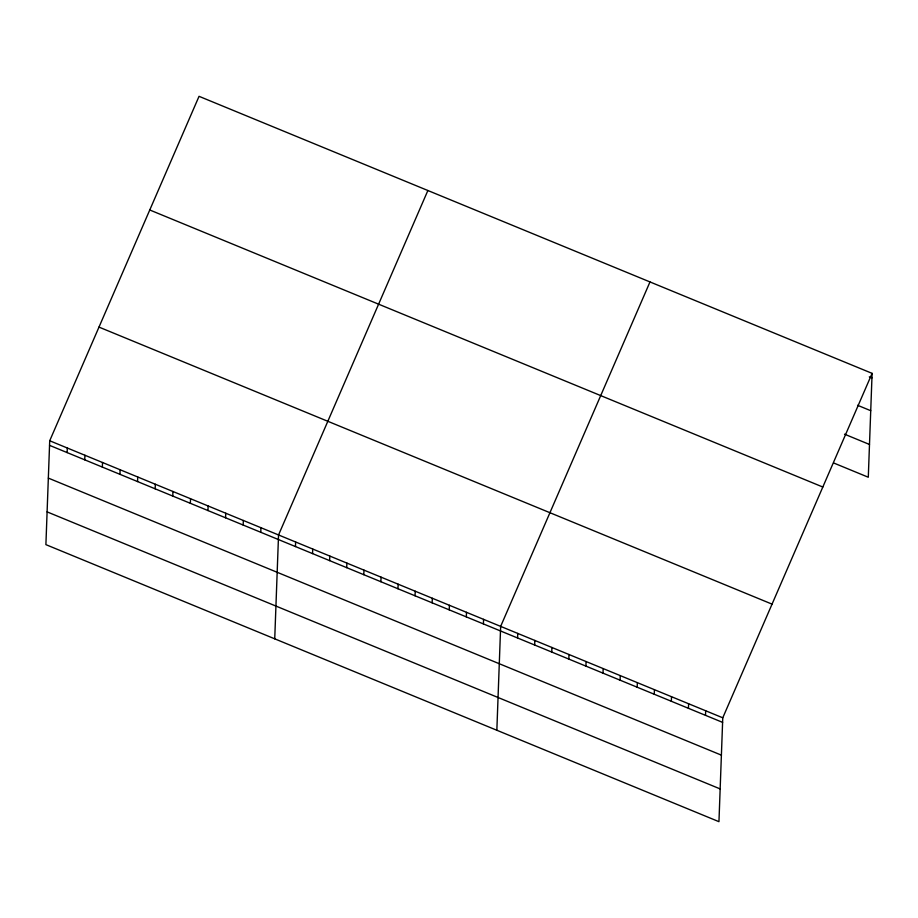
<?xml version="1.0" encoding="UTF-8"?>
<svg xmlns="http://www.w3.org/2000/svg" width="918" height="918" viewBox="0 0 918 918"><rect width="100%" height="100%" fill="white"/><g stroke="black" fill="none" stroke-linecap="round" stroke-linejoin="round"><path stroke-width="1.38" d="M49.71 440.766L45.9 544.638L718.955 821.679L722.764 717.807L872.1 373.362L199.045 96.321L49.71 440.766L722.764 717.807M67.14 452.585L67.312 448.007M84.743 459.826L84.915 455.259M102.346 467.078L102.518 462.5M119.948 474.319L120.12 469.752M137.562 481.571L137.723 476.993M155.165 488.812L155.326 484.245M172.768 496.064L172.928 491.486M190.37 503.305L190.531 498.726M207.973 510.546L208.134 505.979M225.576 517.798L225.736 513.219M243.178 525.039L243.339 520.472M260.781 532.291L260.942 527.712M274.734 638.836L278.544 534.964L427.88 190.508M295.47 546.566L295.63 541.987M312.556 553.6L312.717 549.021M329.642 560.634L329.803 556.056M346.717 567.668L346.889 563.09M363.803 574.691L363.976 570.124M380.89 581.725L381.062 577.158M397.976 588.759L398.148 584.192M415.062 595.793L415.234 591.215M432.149 602.828L432.321 598.249M449.235 609.862L449.407 605.283M466.321 616.896L466.493 612.317M483.407 623.919L483.568 619.352M496.845 730.258L500.654 626.386L649.99 281.929M517.58 637.987L517.741 633.42M534.666 645.021L534.827 640.443M551.752 652.055L551.913 647.477M568.827 659.09L568.999 654.511M585.913 666.124L586.086 661.545M603 673.146L603.172 668.579M620.086 680.181L620.258 675.614M637.172 687.215L637.344 682.648M654.259 694.249L654.431 689.67M671.345 701.283L671.517 696.705M688.431 708.317L688.603 703.739M705.517 715.351L705.678 710.773M872.1 373.362L868.29 477.234L834.118 463.165M869.3 376.85L871.928 377.929M857.584 405.286L870.734 410.702M844.526 434.18L869.495 444.461M149.76 209.981L822.815 487.022M98.983 327.095L772.049 604.136M49.538 445.345L722.604 722.374M48.344 478.106L721.399 755.147M47.105 511.877L720.16 788.918"/></g></svg>
